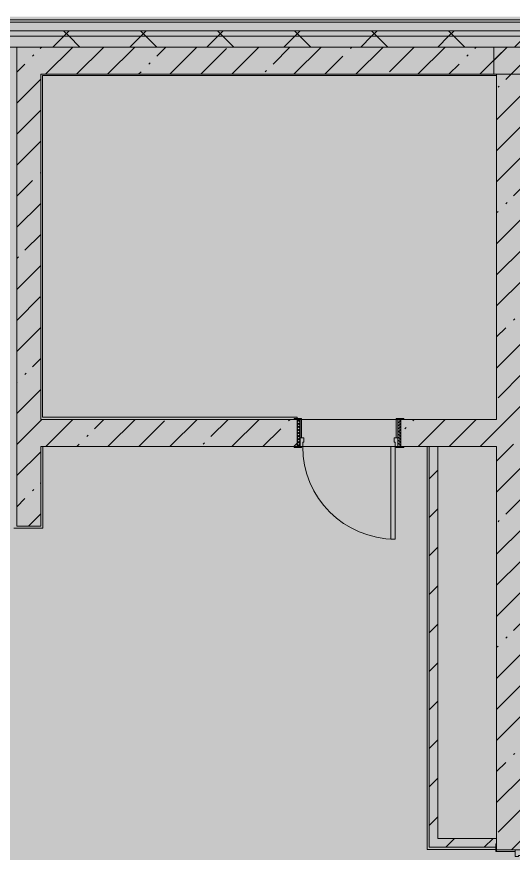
# Model space of a CAD drawing. Header units: millimetres. Extents: x 2623 to 210903, y -8553 to 29000.
# Drawn here: x 168643 to 173206, y 19695 to 27379 of the extents above; entities that cross this region are included whole.
import ezdxf

# ---------------------------------------------------------------- set-up
doc = ezdxf.new("R2010")
doc.units = ezdxf.units.MM
doc.layers.add('A-DETL-GENF-6', color=7, linetype='Continuous', lineweight=9, true_color=0xc0c0c0, transparency=0.4)
for name, color, linetype, lineweight, true_color in [('A-DOOR-3', 7, 'Continuous', 5, 0xb7b7b7), ('A-DOOR-4', 7, 'Continuous', 5, 0xe2e2e2), ('A-DOOR-5', 7, 'Continuous', 5, 0xaaaaaa), ('A-DOOR-FRAM-3', 7, 'Continuous', 5, 0xe2e2e2), ('A-DOOR-FRAM-4', 7, 'Continuous', 5, 0xb7b7b7), ('A-DOOR-FRAM-5', 7, 'Continuous', 5, 0xaaaaaa), ('A-FLOR-2', 7, 'Continuous', 5, 0xb7b7b7), ('A-WALL-5', 7, 'Continuous', 5, 0x737373), ('A-WALL-6', 7, 'Continuous', 9, 0x737373), ('I-WALL-5', 7, 'Continuous', 5, 0x737373)]:
    doc.layers.add(name, color=color, linetype=linetype, lineweight=lineweight, true_color=true_color)
for name, color, linetype, lineweight in [('A-WALL', 7, 'Continuous', 9), ('A-WALL-4', 7, 'Continuous', 5), ('I-WALL-4', 7, 'Continuous', 5)]:
    doc.layers.add(name, color=color, linetype=linetype, lineweight=lineweight)
pattern_1 = [(45, (83893.37, 0), (-353.5534, 353.5534), []), (135, (83893.37, 0), (-353.5534, -353.5534), [])]
pattern_2 = [(45, (83893.37, 0), (-285.1231, 285.1231), []), (45, (84178.5, 0), (-285.1231, 285.1231), [504.031, -100.806, 16.764, -84.042])]
pattern_3 = [(45, (83893.37, 0), (-176.7767, 176.7767), [])]

# ---------------------------------------------------------------- blocks, each defined once
blk = doc.blocks.new('110_Дверь_СКБ_2Ст - Д-1_л_Лестничная клетка EIS60 2-32359692-3_1_3_птичка')
at = {"layer": 'A-DOOR-4'}
for points in [[(662.5, 125), (662.5, 1025), (612.5, 1025), (612.5, 125)], [(-587.5, 525), (-637.5, 525), (-637.5, 125), (-587.5, 125)], [(712.5, -125), (712.5, 45), (697.5, 45), (697.5, -125)]]:
    blk.add_hatch(color=256, dxfattribs=at).paths.add_polyline_path(points)
h = blk.add_hatch(color=256, dxfattribs=at)
h.paths.add_polyline_path([(712.5, 125), (662.5, 125), (662.5, 75), (652.5, 75), (652.5, 45), (712.5, 45)])
h.paths.add_polyline_path([(-627.5, 45), (-627.5, 75), (-637.5, 75), (-637.5, 125), (-687.5, 125), (-687.5, 45)])
at = {"layer": 'A-DOOR-FRAM-3'}
for points in [[(-672.5, 125), (-672.5, 133), (-742.5, 133), (-742.5, 125)], [(767.5, 125), (767.5, 133), (697.5, 133), (697.5, 125)], [(-672.5, -125), (-672.5, 45), (-687.5, 45), (-687.5, -125)], [(-672.5, -133), (-672.5, -125), (-742.5, -125), (-742.5, -133)], [(767.5, -133), (767.5, -125), (697.5, -125), (697.5, -133)]]:
    blk.add_hatch(color=256, dxfattribs=at).paths.add_polyline_path(points)
at = {"layer": 'A-DOOR-3'}
for p, q in [((662.5, 1025), (612.5, 1025)), ((612.5, 1025), (612.5, 125)), ((662.5, 125), (662.5, 1025)), ((-637.5, 525), (-637.5, 125)), ((-587.5, 525), (-637.5, 525)), ((-587.5, 125), (-587.5, 525)), ((-637.5, 125), (-587.5, 125)), ((612.5, 125), (662.5, 125))]:
    blk.add_line(p, q, dxfattribs=at)
for centre, radius, start, end in [((662.5, 125), 900, 90, 180), ((-637.5, 125), 400, 360, 90)]:
    blk.add_arc(centre, radius, start, end, dxfattribs=at)
at = {"layer": 'A-DOOR-FRAM-4'}
for p, q in [((-672.5, 133), (-742.5, 133)), ((-742.5, 133), (-742.5, 125)), ((-742.5, 125), (-672.5, 125)), ((-637.5, 125), (-687.5, 125)), ((-687.5, 125), (-687.5, 45)), ((-672.5, 125), (-672.5, 133)), ((-637.5, 75), (-637.5, 125)), ((662.5, 125), (662.5, 75)), ((712.5, 125), (662.5, 125)), ((767.5, 133), (697.5, 133)), ((697.5, 133), (697.5, 125)), ((697.5, 125), (767.5, 125)), ((712.5, 45), (712.5, 125)), ((767.5, 125), (767.5, 133)), ((-687.5, 45), (-627.5, 45)), ((-672.5, 45), (-687.5, 45)), ((-687.5, 45), (-687.5, -125)), ((-672.5, -125), (-672.5, 45)), ((-627.5, 75), (-637.5, 75)), ((-627.5, 45), (-627.5, 75)), ((662.5, 75), (652.5, 75)), ((652.5, 75), (652.5, 45)), ((652.5, 45), (712.5, 45)), ((712.5, 45), (697.5, 45)), ((697.5, 45), (697.5, -125)), ((712.5, -125), (712.5, 45)), ((-672.5, -125), (-742.5, -125)), ((-742.5, -125), (-742.5, -133)), ((-742.5, -133), (-672.5, -133)), ((-687.5, -125), (-672.5, -125)), ((-672.5, -133), (-672.5, -125)), ((697.5, -125), (712.5, -125)), ((767.5, -125), (697.5, -125)), ((697.5, -125), (697.5, -133)), ((697.5, -133), (767.5, -133)), ((767.5, -133), (767.5, -125))]:
    blk.add_line(p, q, dxfattribs=at)
blk = doc.blocks.new('110_Дверь_СКБ_1Ст_Внутренняя1 - Д-8а 950x2100h _книгохранилище_ огнестойкая дверь_-32656878-3_1_3_птичка')
at = {"layer": 'A-DOOR-4'}
h = blk.add_hatch(color=256, dxfattribs=at)
h.paths.add_polyline_path([(462.5, -125), (462.5, -45), (427.5, -45), (427.5, -85), (437.5, -85), (437.5, -125)])
h.paths.add_polyline_path([(-437.5, -125), (-412.5, -125), (-412.5, -85), (-402.5, -85), (-402.5, -45), (-437.5, -45)])
at = {"layer": 'A-DOOR-5'}
h = blk.add_hatch(dxfattribs=at)
h.set_pattern_fill('FP_39', color=256, style=0, pattern_type=2)
h.set_pattern_definition([(225, (1826.41, -189.685), (-14.14214, 14.14214), []), (135, (1826.41, -189.685), (14.14214, 14.14214), [])])
h.paths.add_polyline_path([(487.5, -125), (487.5, 125), (462.5, 125), (462.5, -125)])
at = {"layer": 'A-DOOR-FRAM-3'}
for points in [[(-422.5, 125), (-422.5, 133), (-492.5, 133), (-492.5, 125)], [(-422.5, -45), (-422.5, 125), (-437.5, 125), (-437.5, -45)], [(517.5, 125), (517.5, 133), (447.5, 133), (447.5, 125)], [(462.5, -45), (462.5, 125), (447.5, 125), (447.5, -45)], [(-422.5, -133), (-422.5, -125), (-492.5, -125), (-492.5, -133)], [(437.5, -975), (437.5, -125), (397.5, -125), (397.5, -975)], [(517.5, -133), (517.5, -125), (447.5, -125), (447.5, -133)]]:
    blk.add_hatch(color=256, dxfattribs=at).paths.add_polyline_path(points)
at = {"layer": 'A-DOOR-FRAM-5'}
h = blk.add_hatch(dxfattribs=at)
h.set_pattern_fill('FP_40', color=256, style=0, pattern_type=2)
h.set_pattern_definition([(315, (-296.384, -189.685), (-14.1421, -14.1421), []), (225, (-296.384, -189.685), (-14.1421, 14.1421), [])])
h.paths.add_polyline_path([(-437.5, -125), (-437.5, 125), (-462.5, 125), (-462.5, -125)])
at = {"layer": 'A-DOOR-3'}
for p, q in [((397.5, -125), (437.5, -125)), ((397.5, -975), (397.5, -125)), ((437.5, -125), (437.5, -975)), ((437.5, -975), (397.5, -975))]:
    blk.add_line(p, q, dxfattribs=at)
blk.add_arc((437.5, -125), 850, 180, 270, dxfattribs=at)
at = {"layer": 'A-DOOR-FRAM-4'}
for p, q in [((-492.5, 133), (-422.5, 133)), ((-492.5, 125), (-492.5, 133)), ((-422.5, 125), (-492.5, 125)), ((-462.5, 125), (-437.5, 125)), ((-462.5, -125), (-462.5, 125)), ((-437.5, 125), (-437.5, -125)), ((-437.5, 125), (-422.5, 125)), ((-437.5, -45), (-437.5, 125)), ((-422.5, 133), (-422.5, 125)), ((-422.5, 125), (-422.5, -45)), ((447.5, 125), (447.5, 133)), ((447.5, 133), (517.5, 133)), ((447.5, -45), (447.5, 125)), ((447.5, 125), (462.5, 125)), ((517.5, 125), (447.5, 125)), ((462.5, -125), (462.5, 125)), ((462.5, 125), (487.5, 125)), ((462.5, 125), (462.5, -45)), ((487.5, 125), (487.5, -125)), ((517.5, 133), (517.5, 125)), ((-437.5, -45), (-402.5, -45)), ((-437.5, -125), (-437.5, -45)), ((-422.5, -45), (-437.5, -45)), ((-402.5, -45), (-402.5, -85)), ((427.5, -45), (462.5, -45)), ((427.5, -85), (427.5, -45)), ((462.5, -45), (447.5, -45)), ((462.5, -45), (462.5, -125)), ((-492.5, -125), (-422.5, -125)), ((-492.5, -133), (-492.5, -125)), ((-422.5, -133), (-492.5, -133)), ((-437.5, -125), (-462.5, -125)), ((-437.5, -124), (-422.5, -124)), ((-437.5, -125), (-437.5, -124)), ((-412.5, -125), (-437.5, -125)), ((-422.5, -125), (-437.5, -125)), ((-422.5, -124), (-422.5, -125)), ((-422.5, -125), (-422.5, -133)), ((-412.5, -85), (-412.5, -125)), ((-402.5, -85), (-412.5, -85)), ((437.5, -85), (427.5, -85)), ((437.5, -125), (437.5, -85)), ((462.5, -125), (437.5, -125)), ((447.5, -125), (447.5, -124)), ((447.5, -124), (462.5, -124)), ((462.5, -125), (447.5, -125)), ((447.5, -133), (447.5, -125)), ((447.5, -125), (517.5, -125)), ((517.5, -133), (447.5, -133)), ((462.5, -124), (462.5, -125)), ((487.5, -125), (462.5, -125)), ((517.5, -125), (517.5, -133))]:
    blk.add_line(p, q, dxfattribs=at)

msp = doc.modelspace()

# ---------------------------------------------------------------- hatches: boundary and pattern name
at = {"layer": 'A-DETL-GENF-6'}
msp.add_hatch(color=256, dxfattribs=at).paths.add_polyline_path([(209126.4, -258), (209126.4, 21479), (177226.4, 21479), (177226.4, 27379), (168463.4, 27379), (168463.4, 10208.3), (173103.4, 10208.3), (173103.4, -258), (207881, -258)])
at = {"layer": 'A-WALL-4'}
h = msp.add_hatch(dxfattribs=at)
h.set_pattern_fill('FP_73', color=256, style=0, pattern_type=2)
h.set_pattern_definition(pattern_1)
h.paths.add_polyline_path([(177053.4, 27200), (177103.4, 27200), (177103.4, 27250), (168463.4, 27250), (168463.4, 27200), (176186, 27200)])
h = msp.add_hatch(dxfattribs=at)
h.set_pattern_fill('FP_73', color=256, style=0, pattern_type=2)
h.set_pattern_definition(pattern_1)
h.paths.add_polyline_path([(176953.4, 27100), (177053.4, 27100), (177053.4, 27200), (168463.4, 27200), (168463.4, 27100), (176186, 27100)])
at = {"layer": 'I-WALL-4'}
h = msp.add_hatch(dxfattribs=at)
h.set_pattern_fill('FP_69', color=256, style=0, pattern_type=2)
h.set_pattern_definition(pattern_2)
h.paths.add_polyline_path([(173053.4, 26850), (173053.4, 27100), (168643.4, 27100), (168643.4, 26850), (170592.8, 26850)])
h = msp.add_hatch(dxfattribs=at)
h.set_pattern_fill('FP_69', color=256, style=0, pattern_type=2)
h.set_pattern_definition(pattern_2)
h.paths.add_polyline_path([(176703.4, 26850), (176703.4, 27100), (173028.4, 27100), (173028.4, 26850), (176186, 26850)])
h = msp.add_hatch(dxfattribs=at)
h.set_pattern_fill('FP_69', color=256, style=0, pattern_type=2)
h.set_pattern_definition(pattern_2)
h.paths.add_polyline_path([(173053.4, 17270), (173303.4, 17270), (173303.4, 18325), (173053.4, 18325), (173053.4, 18162.4)])
h.paths.add_polyline_path([(173053.4, 19725), (173303.4, 19725), (173303.4, 27100), (173053.4, 27100), (173053.4, 19750)])
h = msp.add_hatch(dxfattribs=at)
h.set_pattern_fill('FP_69', color=256, style=0, pattern_type=2)
h.set_pattern_definition(pattern_2)
h.paths.add_polyline_path([(168643.4, 22700), (168863.4, 22700), (168863.4, 26850), (168643.4, 26850), (168643.4, 22790)])
h = msp.add_hatch(dxfattribs=at)
h.set_pattern_fill('FP_69', color=256, style=0, pattern_type=2)
h.set_pattern_definition(pattern_2)
h.paths.add_polyline_path([(172457.2, 23430), (173053.4, 23430), (173053.4, 23680), (172171.4, 23680), (172171.4, 23430), (172433.4, 23430)])
h.paths.add_polyline_path([(170592.8, 23430), (171221.4, 23430), (171221.4, 23680), (168863.4, 23680), (168863.4, 23430)])
h = msp.add_hatch(dxfattribs=at)
h.set_pattern_fill('FP_74', color=256, style=0, pattern_type=2)
h.set_pattern_definition(pattern_3)
h.paths.add_polyline_path([(172513.4, 19750), (172513.4, 23430), (172433.4, 23430), (172433.4, 19750), (172457.2, 19750)])
h = msp.add_hatch(dxfattribs=at)
h.set_pattern_fill('FP_74', color=256, style=0, pattern_type=2)
h.set_pattern_definition(pattern_3)
h.paths.add_polyline_path([(172513.4, 19750), (173045.4, 19750), (173045.4, 19780), (173053.4, 19780), (173053.4, 19830), (172513.4, 19830)])

# ---------------------------------------------------------------- linework, layer by layer
at = {"layer": 'A-FLOR-2'}
for p, q in [((173053.4, 26840), (168881.4, 26840)), ((168881.4, 26840), (168881.4, 23700)), ((168881.4, 23700), (171221.4, 23700)), ((171221.4, 23700), (171221.4, 23688)), ((168883.4, 23430), (168883.4, 22680)), ((172413.4, 19730), (172413.4, 23430)), ((168883.4, 22680), (168618, 22680)), ((173045.4, 19730), (172413.4, 19730))]:
    msp.add_line(p, q, dxfattribs=at)
at = {"layer": 'A-WALL'}
msp.add_line((168728.4, 27200), (164243.4, 27200), dxfattribs=at)
at = {"layer": 'A-WALL-5'}
for p, q in [((177203.4, 27350), (164243.4, 27350)), ((164543.4, 27100), (176703.4, 27100))]:
    msp.add_line(p, q, dxfattribs=at)
at = {"layer": 'A-WALL-6'}
for p, q in [((177183.4, 27330), (164243.4, 27330)), ((177103.4, 27250), (164243.4, 27250)), ((177053.4, 27200), (168729.2, 27200)), ((172513.4, 23430), (172433.4, 23430)), ((173053.4, 19780), (173053.4, 19830))]:
    msp.add_line(p, q, dxfattribs=at)
at = {"layer": 'I-WALL-5'}
for p, q in [((168643.4, 27100), (168643.4, 22700)), ((173053.4, 27100), (168643.4, 27100)), ((176703.4, 27100), (173028.4, 27100)), ((173028.4, 27100), (173028.4, 26850)), ((168863.4, 23680), (168863.4, 26850)), ((168863.4, 26850), (173053.4, 26850)), ((173028.4, 26850), (176703.4, 26850)), ((173053.4, 26850), (173053.4, 23680)), ((171191.4, 23680), (168863.4, 23680)), ((171261.4, 23680), (172131.4, 23680)), ((173053.4, 23680), (172201.4, 23680)), ((168863.4, 22700), (168863.4, 23430)), ((168863.4, 23430), (171191.4, 23430)), ((172081.4, 23430), (171271.4, 23430)), ((172201.4, 23430), (172433.4, 23430)), ((172433.4, 23430), (172433.4, 19750)), ((172513.4, 19830), (172513.4, 23430)), ((172513.4, 23430), (173053.4, 23430)), ((173053.4, 23430), (173053.4, 19830)), ((168643.4, 22700), (168863.4, 22700)), ((173053.4, 19830), (172513.4, 19830)), ((172433.4, 19750), (173045.4, 19750))]:
    msp.add_line(p, q, dxfattribs=at)

# ---------------------------------------------------------------- block references
at = {"layer": 'A-DOOR-3'}
msp.add_blockref('110_Дверь_СКБ_1Ст_Внутренняя1 - Д-8а 950x2100h _книгохранилище_ огнестойкая дверь_-32656878-3_1_3_птичка', (171683.9, 23555), dxfattribs=at)
at = {"layer": 'A-DOOR-3', "rotation": 269.9999999999998}
msp.add_blockref('110_Дверь_СКБ_2Ст - Д-1_л_Лестничная клетка EIS60 2-32359692-3_1_3_птичка', (173178.4, 19037.5), dxfattribs=at)

doc.saveas('drawing.dxf')
